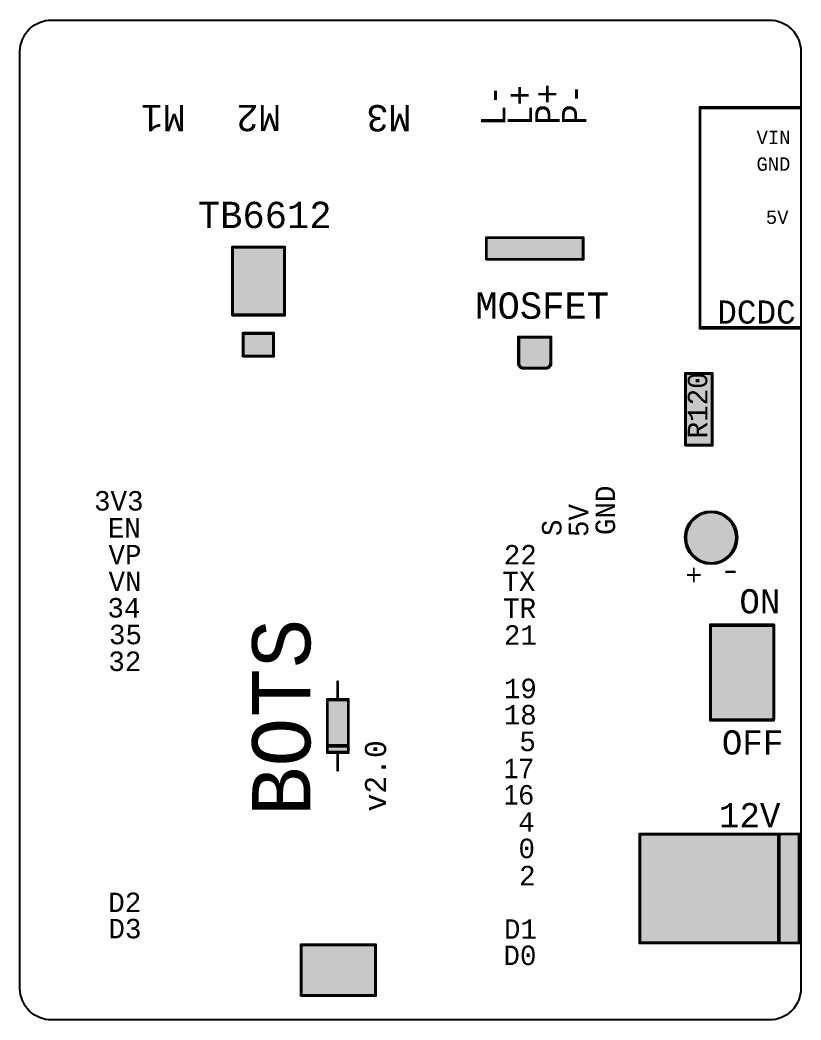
# Model space of a CAD drawing. Extents: x -322 to -166, y -2 to 94.
# Drawn here: x -239.8 to -165.6, y -1.5 to 93.5 of the extents above; entities that cross this region are included whole.
import ezdxf

# ---------------------------------------------------------------- set-up
doc = ezdxf.new("R2010")
doc.units = 0
doc.header["$MEASUREMENT"] = 0
for name, color, linetype in [('LAYER_1', 7, 'CONTINUOUS'), ('MARKSHAIRLINE', 7, 'CONTINUOUS'), ('MASK', 7, 'CONTINUOUS')]:
    doc.layers.add(name, color=color, linetype=linetype)
doc.styles.add('0', font='consola.ttf', dxfattribs={"height": 1})
doc.styles.add('1', font='arial.ttf', dxfattribs={"height": 1})
doc.styles.add('3', font='Consolas', dxfattribs={"height": 1})

msp = doc.modelspace()

# ---------------------------------------------------------------- hatches: boundary and pattern name
at = {"layer": 'MARKSHAIRLINE'}
h = msp.add_hatch(color=2, dxfattribs=at)
edge = h.paths.add_edge_path()
edge.add_spline(control_points=[(-165.5672, 64.2758), (-165.5672, 64.2758), (-165.5672, 64.1741), (-165.5672, 64.1741), (-165.5672, 64.1741), (-175.2078, 64.1741), (-175.2078, 64.1741), (-175.2078, 64.1741), (-175.2078, 85.202), (-175.2078, 85.202), (-175.2078, 85.202), (-165.5672, 85.202), (-165.5672, 85.202), (-165.5672, 85.202), (-165.5672, 85.1059), (-165.5672, 85.1059), (-165.5672, 85.1059), (-175.1071, 85.1059), (-175.1071, 85.1059), (-175.1071, 85.1059), (-175.1071, 64.2758), (-175.1071, 64.2758), (-175.1071, 64.2758), (-165.5672, 64.2758), (-165.5672, 64.2758)], knot_values=[0, 0, 0, 0, 0.125, 0.125, 0.125, 0.25, 0.25, 0.25, 0.375, 0.375, 0.375, 0.5, 0.5, 0.5, 0.625, 0.625, 0.625, 0.75, 0.75, 0.75, 0.875, 0.875, 0.875, 1, 1, 1, 1], degree=3, periodic=1)
h = msp.add_hatch(color=2, dxfattribs=at)
edge = h.paths.add_edge_path()
edge.add_spline(control_points=[(-195.4995, 70.6828), (-195.4995, 70.6828), (-186.2447, 70.6828), (-186.2447, 70.6828), (-186.2447, 70.6828), (-186.2447, 72.8368), (-186.2447, 72.8368), (-186.2447, 72.8368), (-195.4995, 72.8368), (-195.4995, 72.8368), (-195.4995, 72.8368), (-195.4995, 70.6828), (-195.4995, 70.6828)], knot_values=[0, 0, 0, 0, 0.25, 0.25, 0.25, 0.5, 0.5, 0.5, 0.75, 0.75, 0.75, 1, 1, 1, 1], degree=3, periodic=1)
h = msp.add_hatch(color=2, dxfattribs=at)
edge = h.paths.add_edge_path()
edge.add_spline(control_points=[(-195.4111, 70.7596), (-195.4111, 70.7596), (-186.3331, 70.7596), (-186.3331, 70.7596), (-186.3331, 70.7596), (-186.3331, 72.76), (-186.3331, 72.76), (-186.3331, 72.76), (-195.4111, 72.76), (-195.4111, 72.76), (-195.4111, 72.76), (-195.4111, 70.7596), (-195.4111, 70.7596)], knot_values=[0, 0, 0, 0, 0.25, 0.25, 0.25, 0.5, 0.5, 0.5, 0.75, 0.75, 0.75, 1, 1, 1, 1], degree=3, periodic=1)
h = msp.add_hatch(color=2, dxfattribs=at)
edge = h.paths.add_edge_path()
edge.add_spline(control_points=[(-219.6344, 65.3679), (-219.6344, 65.3679), (-214.6094, 65.3679), (-214.6094, 65.3679), (-214.6094, 65.3679), (-214.6094, 71.9616), (-214.6094, 71.9616), (-214.6094, 71.9616), (-219.6344, 71.9616), (-219.6344, 71.9616), (-219.6344, 71.9616), (-219.6344, 65.3679), (-219.6344, 65.3679)], knot_values=[0, 0, 0, 0, 0.25, 0.25, 0.25, 0.5, 0.5, 0.5, 0.75, 0.75, 0.75, 1, 1, 1, 1], degree=3, periodic=1)
h = msp.add_hatch(color=2, dxfattribs=at)
edge = h.paths.add_edge_path()
edge.add_spline(control_points=[(-219.5224, 65.4858), (-219.5224, 65.4858), (-214.7214, 65.4858), (-214.7214, 65.4858), (-214.7214, 65.4858), (-214.7214, 71.8514), (-214.7214, 71.8514), (-214.7214, 71.8514), (-219.5224, 71.8514), (-219.5224, 71.8514), (-219.5224, 71.8514), (-219.5224, 65.4858), (-219.5224, 65.4858)], knot_values=[0, 0, 0, 0, 0.25, 0.25, 0.25, 0.5, 0.5, 0.5, 0.75, 0.75, 0.75, 1, 1, 1, 1], degree=3, periodic=1)
h = msp.add_hatch(color=2, dxfattribs=at)
edge = h.paths.add_edge_path()
edge.add_spline(control_points=[(-218.5959, 61.4768), (-218.5959, 61.4768), (-215.6479, 61.4768), (-215.6479, 61.4768), (-215.6479, 61.4768), (-215.6479, 63.7696), (-215.6479, 63.7696), (-215.6479, 63.7696), (-218.5959, 63.7696), (-218.5959, 63.7696), (-218.5959, 63.7696), (-218.5959, 61.4768), (-218.5959, 61.4768)], knot_values=[0, 0, 0, 0, 0.25, 0.25, 0.25, 0.5, 0.5, 0.5, 0.75, 0.75, 0.75, 1, 1, 1, 1], degree=3, periodic=1)
h = msp.add_hatch(color=2, dxfattribs=at)
edge = h.paths.add_edge_path()
edge.add_spline(control_points=[(-218.4979, 61.5705), (-218.4979, 61.5705), (-215.7459, 61.5705), (-215.7459, 61.5705), (-215.7459, 61.5705), (-215.7459, 63.6673), (-215.7459, 63.6673), (-215.7459, 63.6673), (-218.4979, 63.6673), (-218.4979, 63.6673), (-218.4979, 63.6673), (-218.4979, 61.5705), (-218.4979, 61.5705)], knot_values=[0, 0, 0, 0, 0.25, 0.25, 0.25, 0.5, 0.5, 0.5, 0.75, 0.75, 0.75, 1, 1, 1, 1], degree=3, periodic=1)
h = msp.add_hatch(color=2, dxfattribs=at)
edge = h.paths.add_edge_path()
edge.add_spline(control_points=[(-191.9358, 60.3149), (-191.9358, 60.3149), (-189.8084, 60.3149), (-189.8084, 60.3149), (-189.6757, 60.315), (-189.5485, 60.3678), (-189.4547, 60.4617), (-189.361, 60.5556), (-189.3083, 60.6822), (-189.3084, 60.8149), (-189.3084, 60.8149), (-189.3084, 63.3987), (-189.3084, 63.3987), (-189.3084, 63.3987), (-192.4358, 63.3987), (-192.4358, 63.3987), (-192.4358, 63.3987), (-192.4358, 60.8149), (-192.4358, 60.8149), (-192.4357, 60.6822), (-192.3829, 60.555), (-192.289, 60.4612), (-192.1951, 60.3675), (-192.0684, 60.3148), (-191.9358, 60.3149)], knot_values=[0, 0, 0, 0, 0.125, 0.125, 0.125, 0.25, 0.25, 0.25, 0.375, 0.375, 0.375, 0.5, 0.5, 0.5, 0.625, 0.625, 0.625, 0.75, 0.75, 0.75, 0.875, 0.875, 0.875, 1, 1, 1, 1], degree=3, periodic=1)
h = msp.add_hatch(color=2, dxfattribs=at)
edge = h.paths.add_edge_path()
edge.add_spline(control_points=[(-191.8634, 60.4198), (-191.8634, 60.4198), (-189.8808, 60.4198), (-189.8808, 60.4198), (-189.7571, 60.4199), (-189.6385, 60.4691), (-189.5511, 60.5566), (-189.4638, 60.6441), (-189.4147, 60.7621), (-189.4148, 60.8858), (-189.4148, 60.8858), (-189.4148, 63.2938), (-189.4148, 63.2938), (-189.4148, 63.2938), (-192.3294, 63.2938), (-192.3294, 63.2938), (-192.3294, 63.2938), (-192.3294, 60.8858), (-192.3294, 60.8858), (-192.3293, 60.7621), (-192.2801, 60.6436), (-192.1926, 60.5561), (-192.1051, 60.4688), (-191.987, 60.4197), (-191.8634, 60.4198)], knot_values=[0, 0, 0, 0, 0.125, 0.125, 0.125, 0.25, 0.25, 0.25, 0.375, 0.375, 0.375, 0.5, 0.5, 0.5, 0.625, 0.625, 0.625, 0.75, 0.75, 0.75, 0.875, 0.875, 0.875, 1, 1, 1, 1], degree=3, periodic=1)
h = msp.add_hatch(color=2, dxfattribs=at)
edge = h.paths.add_edge_path()
edge.add_spline(control_points=[(-176.5892, 53.0175), (-176.5892, 53.0175), (-173.9796, 53.0175), (-173.9796, 53.0175), (-173.9796, 53.0175), (-173.9796, 59.951), (-173.9796, 59.951), (-173.9796, 59.951), (-176.5892, 59.951), (-176.5892, 59.951), (-176.5892, 59.951), (-176.5892, 53.0175), (-176.5892, 53.0175)], knot_values=[0, 0, 0, 0, 0.25, 0.25, 0.25, 0.5, 0.5, 0.5, 0.75, 0.75, 0.75, 1, 1, 1, 1], degree=3, periodic=1)
h = msp.add_hatch(color=2, dxfattribs=at)
edge = h.paths.add_edge_path()
edge.add_spline(control_points=[(-176.4926, 53.1198), (-176.4926, 53.1198), (-174.0762, 53.1198), (-174.0762, 53.1198), (-174.0762, 53.1198), (-174.0762, 59.8487), (-174.0762, 59.8487), (-174.0762, 59.8487), (-176.4926, 59.8487), (-176.4926, 59.8487), (-176.4926, 59.8487), (-176.4926, 53.1198), (-176.4926, 53.1198)], knot_values=[0, 0, 0, 0, 0.25, 0.25, 0.25, 0.5, 0.5, 0.5, 0.75, 0.75, 0.75, 1, 1, 1, 1], degree=3, periodic=1)
h = msp.add_hatch(color=2, dxfattribs=at)
edge = h.paths.add_edge_path()
edge.add_spline(control_points=[(-208.5357, 28.8995), (-208.5357, 28.8995), (-208.5357, 28.8495), (-208.5357, 28.8495), (-208.5357, 28.8495), (-208.5357, 24.563), (-208.5357, 24.563), (-208.5357, 24.563), (-208.5357, 24.463), (-208.5357, 24.463), (-208.5357, 24.463), (-208.5357, 23.9495), (-208.5357, 23.9495), (-208.5357, 23.9495), (-208.5357, 23.8995), (-208.5357, 23.8995), (-208.5357, 23.8995), (-208.5357, 23.8495), (-208.5357, 23.8495), (-208.5357, 23.8495), (-209.5357, 23.8495), (-209.5357, 23.8495), (-209.5357, 23.8495), (-209.5357, 22.1733), (-209.5357, 22.1733), (-209.5357, 22.1733), (-209.6357, 22.1733), (-209.6357, 22.1733), (-209.6357, 22.1733), (-209.6357, 23.8495), (-209.6357, 23.8495), (-209.6357, 23.8495), (-210.6357, 23.8495), (-210.6357, 23.8495), (-210.6357, 23.8495), (-210.6357, 23.8995), (-210.6357, 23.8995), (-210.6357, 23.8995), (-210.6357, 23.9495), (-210.6357, 23.9495), (-210.6357, 23.9495), (-210.6357, 24.463), (-210.6357, 24.463), (-210.6357, 24.463), (-210.6357, 24.563), (-210.6357, 24.563), (-210.6357, 24.563), (-210.6357, 28.8495), (-210.6357, 28.8495), (-210.6357, 28.8495), (-210.6357, 28.8995), (-210.6357, 28.8995), (-210.6357, 28.8995), (-210.6357, 28.9495), (-210.6357, 28.9495), (-210.6357, 28.9495), (-209.6357, 28.9495), (-209.6357, 28.9495), (-209.6357, 28.9495), (-209.6357, 30.6257), (-209.6357, 30.6257), (-209.6357, 30.6257), (-209.5357, 30.6257), (-209.5357, 30.6257), (-209.5357, 30.6257), (-209.5357, 28.9495), (-209.5357, 28.9495), (-209.5357, 28.9495), (-208.5357, 28.9495), (-208.5357, 28.9495), (-208.5357, 28.9495), (-208.5357, 28.8995), (-208.5357, 28.8995)], knot_values=[0, 0, 0, 0, 0.0416667, 0.0416667, 0.0416667, 0.0833333, 0.0833333, 0.0833333, 0.125, 0.125, 0.125, 0.1666667, 0.1666667, 0.1666667, 0.2083333, 0.2083333, 0.2083333, 0.25, 0.25, 0.25, 0.2916667, 0.2916667, 0.2916667, 0.3333333, 0.3333333, 0.3333333, 0.375, 0.375, 0.375, 0.4166667, 0.4166667, 0.4166667, 0.4583333, 0.4583333, 0.4583333, 0.5, 0.5, 0.5, 0.5416667, 0.5416667, 0.5416667, 0.5833333, 0.5833333, 0.5833333, 0.625, 0.625, 0.625, 0.6666667, 0.6666667, 0.6666667, 0.7083333, 0.7083333, 0.7083333, 0.75, 0.75, 0.75, 0.7916667, 0.7916667, 0.7916667, 0.8333333, 0.8333333, 0.8333333, 0.875, 0.875, 0.875, 0.9166667, 0.9166667, 0.9166667, 0.9583333, 0.9583333, 0.9583333, 1, 1, 1, 1], degree=3, periodic=1)
h = msp.add_hatch(color=2, dxfattribs=at)
edge = h.paths.add_edge_path()
edge.add_spline(control_points=[(-208.6357, 24.563), (-208.6357, 24.563), (-208.6357, 28.8495), (-208.6357, 28.8495), (-208.6357, 28.8495), (-210.5357, 28.8495), (-210.5357, 28.8495), (-210.5357, 28.8495), (-210.5357, 24.563), (-210.5357, 24.563), (-210.5357, 24.563), (-208.6357, 24.563), (-208.6357, 24.563)], knot_values=[0, 0, 0, 0, 0.25, 0.25, 0.25, 0.5, 0.5, 0.5, 0.75, 0.75, 0.75, 1, 1, 1, 1], degree=3, periodic=1)
h = msp.add_hatch(color=2, dxfattribs=at)
edge = h.paths.add_edge_path()
edge.add_spline(control_points=[(-208.6357, 23.9495), (-208.6357, 23.9495), (-208.6357, 24.463), (-208.6357, 24.463), (-208.6357, 24.463), (-210.5357, 24.463), (-210.5357, 24.463), (-210.5357, 24.463), (-210.5357, 23.9495), (-210.5357, 23.9495), (-210.5357, 23.9495), (-208.6357, 23.9495), (-208.6357, 23.9495)], knot_values=[0, 0, 0, 0, 0.25, 0.25, 0.25, 0.5, 0.5, 0.5, 0.75, 0.75, 0.75, 1, 1, 1, 1], degree=3, periodic=1)
h = msp.add_hatch(color=2, dxfattribs=at)
edge = h.paths.add_edge_path()
edge.add_spline(control_points=[(-165.6831, 5.7315), (-165.6831, 5.7315), (-165.6831, 16.1968), (-165.6831, 16.1968), (-165.6831, 16.1968), (-180.9175, 16.1968), (-180.9175, 16.1968), (-180.9175, 16.1968), (-180.9175, 5.7315), (-180.9175, 5.7315), (-180.9175, 5.7315), (-165.6831, 5.7315), (-165.6831, 5.7315)], knot_values=[0, 0, 0, 0, 0.25, 0.25, 0.25, 0.5, 0.5, 0.5, 0.75, 0.75, 0.75, 1, 1, 1, 1], degree=3, periodic=1)
h = msp.add_hatch(color=2, dxfattribs=at)
edge = h.paths.add_edge_path()
edge.add_spline(control_points=[(-167.7543, 5.8426), (-167.7543, 5.8426), (-167.7543, 16.0857), (-167.7543, 16.0857), (-167.7543, 16.0857), (-180.8176, 16.0857), (-180.8176, 16.0857), (-180.8176, 16.0857), (-180.8176, 5.8426), (-180.8176, 5.8426), (-180.8176, 5.8426), (-167.7543, 5.8426), (-167.7543, 5.8426)], knot_values=[0, 0, 0, 0, 0.25, 0.25, 0.25, 0.5, 0.5, 0.5, 0.75, 0.75, 0.75, 1, 1, 1, 1], degree=3, periodic=1)
h = msp.add_hatch(color=2, dxfattribs=at)
edge = h.paths.add_edge_path()
edge.add_spline(control_points=[(-167.662, 5.8442), (-167.662, 5.8442), (-167.662, 16.0873), (-167.662, 16.0873), (-167.662, 16.0873), (-165.7843, 16.0873), (-165.7843, 16.0873), (-165.7843, 16.0873), (-165.7843, 5.8442), (-165.7843, 5.8442), (-165.7843, 5.8442), (-167.662, 5.8442), (-167.662, 5.8442)], knot_values=[0, 0, 0, 0, 0.25, 0.25, 0.25, 0.5, 0.5, 0.5, 0.75, 0.75, 0.75, 1, 1, 1, 1], degree=3, periodic=1)
h = msp.add_hatch(color=2, dxfattribs=at)
edge = h.paths.add_edge_path()
edge.add_spline(control_points=[(-213.1086, 0.721), (-213.1086, 0.721), (-205.973, 0.721), (-205.973, 0.721), (-205.973, 0.721), (-205.973, 5.674), (-205.973, 5.674), (-205.973, 5.674), (-213.1086, 5.674), (-213.1086, 5.674), (-213.1086, 5.674), (-213.1086, 0.721), (-213.1086, 0.721)], knot_values=[0, 0, 0, 0, 0.25, 0.25, 0.25, 0.5, 0.5, 0.5, 0.75, 0.75, 0.75, 1, 1, 1, 1], degree=3, periodic=1)
h = msp.add_hatch(color=2, dxfattribs=at)
edge = h.paths.add_edge_path()
edge.add_spline(control_points=[(-213.0154, 0.8133), (-213.0154, 0.8133), (-206.0662, 0.8133), (-206.0662, 0.8133), (-206.0662, 0.8133), (-206.0662, 5.5817), (-206.0662, 5.5817), (-206.0662, 5.5817), (-213.0154, 5.5817), (-213.0154, 5.5817), (-213.0154, 5.5817), (-213.0154, 0.8133), (-213.0154, 0.8133)], knot_values=[0, 0, 0, 0, 0.25, 0.25, 0.25, 0.5, 0.5, 0.5, 0.75, 0.75, 0.75, 1, 1, 1, 1], degree=3, periodic=1)
at = {"layer": 'MASK'}
h = msp.add_hatch(color=2, dxfattribs=at)
edge = h.paths.add_edge_path()
edge.add_spline(control_points=[(-174.1086, 46.7899), (-172.7285, 46.7899), (-171.6098, 45.6712), (-171.6098, 44.2911), (-171.6098, 42.911), (-172.7285, 41.7923), (-174.1086, 41.7923), (-175.4887, 41.7923), (-176.6074, 42.911), (-176.6074, 44.2911), (-176.6074, 45.6712), (-175.4887, 46.7899), (-174.1086, 46.7899)], knot_values=[0, 0, 0, 0, 0.25, 0.25, 0.25, 0.5, 0.5, 0.5, 0.75, 0.75, 0.75, 1, 1, 1, 1], degree=3, periodic=1)
h = msp.add_hatch(color=2, dxfattribs=at)
edge = h.paths.add_edge_path()
edge.add_spline(control_points=[(-174.1086, 46.6709), (-172.7942, 46.6709), (-171.7288, 45.6055), (-171.7288, 44.2911), (-171.7288, 42.9767), (-172.7942, 41.9113), (-174.1086, 41.9113), (-175.423, 41.9113), (-176.4884, 42.9767), (-176.4884, 44.2911), (-176.4884, 45.6055), (-175.423, 46.6709), (-174.1086, 46.6709)], knot_values=[0, 0, 0, 0, 0.25, 0.25, 0.25, 0.5, 0.5, 0.5, 0.75, 0.75, 0.75, 1, 1, 1, 1], degree=3, periodic=1)
h = msp.add_hatch(color=2, dxfattribs=at)
edge = h.paths.add_edge_path()
edge.add_spline(control_points=[(-168.1138, 35.9794), (-168.1138, 35.9794), (-168.1138, 35.9287), (-168.1138, 35.9287), (-168.1138, 35.9287), (-168.1138, 27.0301), (-168.1138, 27.0301), (-168.1138, 27.0301), (-168.1138, 27.0197), (-168.1138, 27.0197), (-168.1138, 27.0197), (-168.1138, 26.9287), (-168.1138, 26.9287), (-168.1138, 26.9287), (-174.2329, 26.9287), (-174.2329, 26.9287), (-174.2329, 26.9287), (-174.2329, 27.0197), (-174.2329, 27.0197), (-174.2329, 27.0197), (-174.2329, 27.0301), (-174.2329, 27.0301), (-174.2329, 27.0301), (-174.2329, 35.9287), (-174.2329, 35.9287), (-174.2329, 35.9287), (-174.2329, 35.9794), (-174.2329, 35.9794), (-174.2329, 35.9794), (-174.2329, 36.0301), (-174.2329, 36.0301), (-174.2329, 36.0301), (-168.1138, 36.0301), (-168.1138, 36.0301), (-168.1138, 36.0301), (-168.1138, 35.9794), (-168.1138, 35.9794)], knot_values=[0, 0, 0, 0, 0.0833333, 0.0833333, 0.0833333, 0.1666667, 0.1666667, 0.1666667, 0.25, 0.25, 0.25, 0.3333333, 0.3333333, 0.3333333, 0.4166667, 0.4166667, 0.4166667, 0.5, 0.5, 0.5, 0.5833333, 0.5833333, 0.5833333, 0.6666667, 0.6666667, 0.6666667, 0.75, 0.75, 0.75, 0.8333333, 0.8333333, 0.8333333, 0.9166667, 0.9166667, 0.9166667, 1, 1, 1, 1], degree=3, periodic=1)
h = msp.add_hatch(color=2, dxfattribs=at)
edge = h.paths.add_edge_path()
edge.add_spline(control_points=[(-174.1315, 35.9287), (-174.1315, 35.9287), (-174.1315, 27.0301), (-174.1315, 27.0301), (-174.1315, 27.0301), (-168.2152, 27.0301), (-168.2152, 27.0301), (-168.2152, 27.0301), (-168.2152, 35.9287), (-168.2152, 35.9287), (-168.2152, 35.9287), (-174.1315, 35.9287), (-174.1315, 35.9287)], knot_values=[0, 0, 0, 0, 0.25, 0.25, 0.25, 0.5, 0.5, 0.5, 0.75, 0.75, 0.75, 1, 1, 1, 1], degree=3, periodic=1)

# ---------------------------------------------------------------- linework, layer by layer
at = {"layer": 'LAYER_1', "color": 5}
msp.add_open_spline([(-197.9852, -1.5325), (-197.9852, -1.5325), (-168.5831, -1.5325), (-168.5831, -1.5325), (-167.7869, -1.532), (-167.0236, -1.2152), (-166.461, -0.6519), (-165.8984, -0.0886), (-165.5826, 0.6713), (-165.5831, 1.4675), (-165.5831, 1.4675), (-165.5831, 90.4675), (-165.5831, 90.4675), (-165.5836, 91.2637), (-165.9004, 92.027), (-166.4637, 92.5896), (-167.027, 93.1522), (-167.7869, 93.468), (-168.5831, 93.4675), (-168.5831, 93.4675), (-236.7831, 93.4675), (-236.7831, 93.4675), (-237.5793, 93.467), (-238.3426, 93.1502), (-238.9052, 92.5869), (-239.4678, 92.0236), (-239.7836, 91.2637), (-239.7831, 90.4675), (-239.7831, 90.4675), (-239.7831, 1.4675), (-239.7831, 1.4675), (-239.7826, 0.6713), (-239.4658, -0.092), (-238.9025, -0.6546), (-238.3392, -1.2172), (-237.5793, -1.533), (-236.7831, -1.5325), (-236.7831, -1.5325), (-197.9852, -1.5325), (-197.9852, -1.5325)], degree=3, knots=[0, 0, 0, 0, 0.0769231, 0.0769231, 0.0769231, 0.1538462, 0.1538462, 0.1538462, 0.2307692, 0.2307692, 0.2307692, 0.3076923, 0.3076923, 0.3076923, 0.3846154, 0.3846154, 0.3846154, 0.4615385, 0.4615385, 0.4615385, 0.5384615, 0.5384615, 0.5384615, 0.6153846, 0.6153846, 0.6153846, 0.6923077, 0.6923077, 0.6923077, 0.7692308, 0.7692308, 0.7692308, 0.8461538, 0.8461538, 0.8461538, 0.9230769, 0.9230769, 0.9230769, 1, 1, 1, 1], dxfattribs=at)
at = {"layer": 'MARKSHAIRLINE', "color": 2}
for points, knots in [([(-165.5831, 85.1806), (-165.5831, 85.1806), (-175.2109, 85.1806), (-175.2109, 85.1806), (-175.2109, 85.1806), (-175.2109, 64.1806), (-175.2109, 64.1806), (-175.2109, 64.1806), (-165.5831, 64.1806), (-165.5831, 64.1806)], [0, 0, 0, 0, 0.3333333, 0.3333333, 0.3333333, 0.6666667, 0.6666667, 0.6666667, 1, 1, 1, 1]), ([(-165.5672, 64.2758), (-165.5672, 64.2758), (-165.5672, 64.1741), (-165.5672, 64.1741), (-165.5672, 64.1741), (-175.2078, 64.1741), (-175.2078, 64.1741), (-175.2078, 64.1741), (-175.2078, 85.202), (-175.2078, 85.202), (-175.2078, 85.202), (-165.5672, 85.202), (-165.5672, 85.202), (-165.5672, 85.202), (-165.5672, 85.1059), (-165.5672, 85.1059), (-165.5672, 85.1059), (-175.1071, 85.1059), (-175.1071, 85.1059), (-175.1071, 85.1059), (-175.1071, 64.2758), (-175.1071, 64.2758), (-175.1071, 64.2758), (-165.5672, 64.2758), (-165.5672, 64.2758)], [0, 0, 0, 0, 0.125, 0.125, 0.125, 0.25, 0.25, 0.25, 0.375, 0.375, 0.375, 0.5, 0.5, 0.5, 0.625, 0.625, 0.625, 0.75, 0.75, 0.75, 0.875, 0.875, 0.875, 1, 1, 1, 1]), ([(-195.4995, 70.6828), (-195.4995, 70.6828), (-186.2447, 70.6828), (-186.2447, 70.6828), (-186.2447, 70.6828), (-186.2447, 72.8368), (-186.2447, 72.8368), (-186.2447, 72.8368), (-195.4995, 72.8368), (-195.4995, 72.8368), (-195.4995, 72.8368), (-195.4995, 70.6828), (-195.4995, 70.6828)], [0, 0, 0, 0, 0.25, 0.25, 0.25, 0.5, 0.5, 0.5, 0.75, 0.75, 0.75, 1, 1, 1, 1]), ([(-195.4992, 70.6819), (-195.4992, 70.6819), (-186.2444, 70.6819), (-186.2444, 70.6819), (-186.2444, 70.6819), (-186.2444, 72.8359), (-186.2444, 72.8359), (-186.2444, 72.8359), (-195.4992, 72.8359), (-195.4992, 72.8359), (-195.4992, 72.8359), (-195.4992, 70.6819), (-195.4992, 70.6819)], [0, 0, 0, 0, 0.25, 0.25, 0.25, 0.5, 0.5, 0.5, 0.75, 0.75, 0.75, 1, 1, 1, 1]), ([(-195.4111, 70.7596), (-195.4111, 70.7596), (-186.3331, 70.7596), (-186.3331, 70.7596), (-186.3331, 70.7596), (-186.3331, 72.76), (-186.3331, 72.76), (-186.3331, 72.76), (-195.4111, 72.76), (-195.4111, 72.76), (-195.4111, 72.76), (-195.4111, 70.7596), (-195.4111, 70.7596)], [0, 0, 0, 0, 0.25, 0.25, 0.25, 0.5, 0.5, 0.5, 0.75, 0.75, 0.75, 1, 1, 1, 1]), ([(-219.6344, 65.3679), (-219.6344, 65.3679), (-214.6094, 65.3679), (-214.6094, 65.3679), (-214.6094, 65.3679), (-214.6094, 71.9616), (-214.6094, 71.9616), (-214.6094, 71.9616), (-219.6344, 71.9616), (-219.6344, 71.9616), (-219.6344, 71.9616), (-219.6344, 65.3679), (-219.6344, 65.3679)], [0, 0, 0, 0, 0.25, 0.25, 0.25, 0.5, 0.5, 0.5, 0.75, 0.75, 0.75, 1, 1, 1, 1]), ([(-219.6344, 65.3631), (-219.6344, 65.3631), (-214.6094, 65.3631), (-214.6094, 65.3631), (-214.6094, 65.3631), (-214.6094, 71.9568), (-214.6094, 71.9568), (-214.6094, 71.9568), (-219.6344, 71.9568), (-219.6344, 71.9568), (-219.6344, 71.9568), (-219.6344, 65.3631), (-219.6344, 65.3631)], [0, 0, 0, 0, 0.25, 0.25, 0.25, 0.5, 0.5, 0.5, 0.75, 0.75, 0.75, 1, 1, 1, 1]), ([(-219.5224, 65.4858), (-219.5224, 65.4858), (-214.7214, 65.4858), (-214.7214, 65.4858), (-214.7214, 65.4858), (-214.7214, 71.8514), (-214.7214, 71.8514), (-214.7214, 71.8514), (-219.5224, 71.8514), (-219.5224, 71.8514), (-219.5224, 71.8514), (-219.5224, 65.4858), (-219.5224, 65.4858)], [0, 0, 0, 0, 0.25, 0.25, 0.25, 0.5, 0.5, 0.5, 0.75, 0.75, 0.75, 1, 1, 1, 1]), ([(-218.5959, 61.4768), (-218.5959, 61.4768), (-215.6479, 61.4768), (-215.6479, 61.4768), (-215.6479, 61.4768), (-215.6479, 63.7696), (-215.6479, 63.7696), (-215.6479, 63.7696), (-218.5959, 63.7696), (-218.5959, 63.7696), (-218.5959, 63.7696), (-218.5959, 61.4768), (-218.5959, 61.4768)], [0, 0, 0, 0, 0.25, 0.25, 0.25, 0.5, 0.5, 0.5, 0.75, 0.75, 0.75, 1, 1, 1, 1]), ([(-218.5959, 61.472), (-218.5959, 61.472), (-215.6479, 61.472), (-215.6479, 61.472), (-215.6479, 61.472), (-215.6479, 63.7648), (-215.6479, 63.7648), (-215.6479, 63.7648), (-218.5959, 63.7648), (-218.5959, 63.7648), (-218.5959, 63.7648), (-218.5959, 61.472), (-218.5959, 61.472)], [0, 0, 0, 0, 0.25, 0.25, 0.25, 0.5, 0.5, 0.5, 0.75, 0.75, 0.75, 1, 1, 1, 1]), ([(-218.4979, 61.5705), (-218.4979, 61.5705), (-215.7459, 61.5705), (-215.7459, 61.5705), (-215.7459, 61.5705), (-215.7459, 63.6673), (-215.7459, 63.6673), (-215.7459, 63.6673), (-218.4979, 63.6673), (-218.4979, 63.6673), (-218.4979, 63.6673), (-218.4979, 61.5705), (-218.4979, 61.5705)], [0, 0, 0, 0, 0.25, 0.25, 0.25, 0.5, 0.5, 0.5, 0.75, 0.75, 0.75, 1, 1, 1, 1]), ([(-191.9358, 60.3149), (-191.9358, 60.3149), (-189.8084, 60.3149), (-189.8084, 60.3149), (-189.6757, 60.315), (-189.5485, 60.3678), (-189.4547, 60.4617), (-189.361, 60.5556), (-189.3083, 60.6822), (-189.3084, 60.8149), (-189.3084, 60.8149), (-189.3084, 63.3987), (-189.3084, 63.3987), (-189.3084, 63.3987), (-192.4358, 63.3987), (-192.4358, 63.3987), (-192.4358, 63.3987), (-192.4358, 60.8149), (-192.4358, 60.8149), (-192.4357, 60.6822), (-192.3829, 60.555), (-192.289, 60.4612), (-192.1951, 60.3675), (-192.0684, 60.3148), (-191.9358, 60.3149)], [0, 0, 0, 0, 0.125, 0.125, 0.125, 0.25, 0.25, 0.25, 0.375, 0.375, 0.375, 0.5, 0.5, 0.5, 0.625, 0.625, 0.625, 0.75, 0.75, 0.75, 0.875, 0.875, 0.875, 1, 1, 1, 1]), ([(-191.9355, 60.314), (-191.9355, 60.314), (-189.8081, 60.314), (-189.8081, 60.314), (-189.6754, 60.3141), (-189.5482, 60.3669), (-189.4544, 60.4608), (-189.3607, 60.5547), (-189.308, 60.6813), (-189.3081, 60.814), (-189.3081, 60.814), (-189.3081, 63.3978), (-189.3081, 63.3978), (-189.3081, 63.3978), (-192.4355, 63.3978), (-192.4355, 63.3978), (-192.4355, 63.3978), (-192.4355, 60.814), (-192.4355, 60.814), (-192.4354, 60.6813), (-192.3826, 60.5541), (-192.2887, 60.4603), (-192.1948, 60.3666), (-192.0681, 60.3139), (-191.9355, 60.314)], [0, 0, 0, 0, 0.125, 0.125, 0.125, 0.25, 0.25, 0.25, 0.375, 0.375, 0.375, 0.5, 0.5, 0.5, 0.625, 0.625, 0.625, 0.75, 0.75, 0.75, 0.875, 0.875, 0.875, 1, 1, 1, 1]), ([(-191.8634, 60.4198), (-191.8634, 60.4198), (-189.8808, 60.4198), (-189.8808, 60.4198), (-189.7571, 60.4199), (-189.6385, 60.4691), (-189.5511, 60.5566), (-189.4638, 60.6441), (-189.4147, 60.7621), (-189.4148, 60.8858), (-189.4148, 60.8858), (-189.4148, 63.2938), (-189.4148, 63.2938), (-189.4148, 63.2938), (-192.3294, 63.2938), (-192.3294, 63.2938), (-192.3294, 63.2938), (-192.3294, 60.8858), (-192.3294, 60.8858), (-192.3293, 60.7621), (-192.2801, 60.6436), (-192.1926, 60.5561), (-192.1051, 60.4688), (-191.987, 60.4197), (-191.8634, 60.4198)], [0, 0, 0, 0, 0.125, 0.125, 0.125, 0.25, 0.25, 0.25, 0.375, 0.375, 0.375, 0.5, 0.5, 0.5, 0.625, 0.625, 0.625, 0.75, 0.75, 0.75, 0.875, 0.875, 0.875, 1, 1, 1, 1]), ([(-176.5892, 53.0175), (-176.5892, 53.0175), (-173.9796, 53.0175), (-173.9796, 53.0175), (-173.9796, 53.0175), (-173.9796, 59.951), (-173.9796, 59.951), (-173.9796, 59.951), (-176.5892, 59.951), (-176.5892, 59.951), (-176.5892, 59.951), (-176.5892, 53.0175), (-176.5892, 53.0175)], [0, 0, 0, 0, 0.25, 0.25, 0.25, 0.5, 0.5, 0.5, 0.75, 0.75, 0.75, 1, 1, 1, 1]), ([(-176.4926, 53.1198), (-176.4926, 53.1198), (-174.0762, 53.1198), (-174.0762, 53.1198), (-174.0762, 53.1198), (-174.0762, 59.8487), (-174.0762, 59.8487), (-174.0762, 59.8487), (-176.4926, 59.8487), (-176.4926, 59.8487), (-176.4926, 59.8487), (-176.4926, 53.1198), (-176.4926, 53.1198)], [0, 0, 0, 0, 0.25, 0.25, 0.25, 0.5, 0.5, 0.5, 0.75, 0.75, 0.75, 1, 1, 1, 1]), ([(-176.4926, 53.1198), (-176.4926, 53.1198), (-174.0762, 53.1198), (-174.0762, 53.1198), (-174.0762, 53.1198), (-174.0762, 59.8487), (-174.0762, 59.8487), (-174.0762, 59.8487), (-176.4926, 59.8487), (-176.4926, 59.8487), (-176.4926, 59.8487), (-176.4926, 53.1198), (-176.4926, 53.1198)], [0, 0, 0, 0, 0.25, 0.25, 0.25, 0.5, 0.5, 0.5, 0.75, 0.75, 0.75, 1, 1, 1, 1]), ([(-171.6086, 44.2923), (-171.6086, 45.673), (-172.7279, 46.7923), (-174.1086, 46.7923), (-175.4893, 46.7923), (-176.6086, 45.673), (-176.6086, 44.2923), (-176.6086, 42.9116), (-175.4893, 41.7923), (-174.1086, 41.7923), (-172.7279, 41.7923), (-171.6086, 42.9116), (-171.6086, 44.2923)], [0, 0, 0, 0, 0.25, 0.25, 0.25, 0.5, 0.5, 0.5, 0.75, 0.75, 0.75, 1, 1, 1, 1]), ([(-168.1133, 36.0301), (-168.1133, 36.0301), (-174.1133, 36.0301), (-174.1133, 36.0301), (-174.1133, 36.0301), (-174.1133, 27.0301), (-174.1133, 27.0301), (-174.1133, 27.0301), (-168.1133, 27.0301), (-168.1133, 27.0301), (-168.1133, 27.0301), (-168.1133, 36.0301), (-168.1133, 36.0301)], [0, 0, 0, 0, 0.25, 0.25, 0.25, 0.5, 0.5, 0.5, 0.75, 0.75, 0.75, 1, 1, 1, 1]), ([(-208.5357, 28.8995), (-208.5357, 28.8995), (-208.5357, 28.8495), (-208.5357, 28.8495), (-208.5357, 28.8495), (-208.5357, 24.563), (-208.5357, 24.563), (-208.5357, 24.563), (-208.5357, 24.463), (-208.5357, 24.463), (-208.5357, 24.463), (-208.5357, 23.9495), (-208.5357, 23.9495), (-208.5357, 23.9495), (-208.5357, 23.8995), (-208.5357, 23.8995), (-208.5357, 23.8995), (-208.5357, 23.8495), (-208.5357, 23.8495), (-208.5357, 23.8495), (-209.5357, 23.8495), (-209.5357, 23.8495), (-209.5357, 23.8495), (-209.5357, 22.1733), (-209.5357, 22.1733), (-209.5357, 22.1733), (-209.6357, 22.1733), (-209.6357, 22.1733), (-209.6357, 22.1733), (-209.6357, 23.8495), (-209.6357, 23.8495), (-209.6357, 23.8495), (-210.6357, 23.8495), (-210.6357, 23.8495), (-210.6357, 23.8495), (-210.6357, 23.8995), (-210.6357, 23.8995), (-210.6357, 23.8995), (-210.6357, 23.9495), (-210.6357, 23.9495), (-210.6357, 23.9495), (-210.6357, 24.463), (-210.6357, 24.463), (-210.6357, 24.463), (-210.6357, 24.563), (-210.6357, 24.563), (-210.6357, 24.563), (-210.6357, 28.8495), (-210.6357, 28.8495), (-210.6357, 28.8495), (-210.6357, 28.8995), (-210.6357, 28.8995), (-210.6357, 28.8995), (-210.6357, 28.9495), (-210.6357, 28.9495), (-210.6357, 28.9495), (-209.6357, 28.9495), (-209.6357, 28.9495), (-209.6357, 28.9495), (-209.6357, 30.6257), (-209.6357, 30.6257), (-209.6357, 30.6257), (-209.5357, 30.6257), (-209.5357, 30.6257), (-209.5357, 30.6257), (-209.5357, 28.9495), (-209.5357, 28.9495), (-209.5357, 28.9495), (-208.5357, 28.9495), (-208.5357, 28.9495), (-208.5357, 28.9495), (-208.5357, 28.8995), (-208.5357, 28.8995)], [0, 0, 0, 0, 0.0416667, 0.0416667, 0.0416667, 0.0833333, 0.0833333, 0.0833333, 0.125, 0.125, 0.125, 0.1666667, 0.1666667, 0.1666667, 0.2083333, 0.2083333, 0.2083333, 0.25, 0.25, 0.25, 0.2916667, 0.2916667, 0.2916667, 0.3333333, 0.3333333, 0.3333333, 0.375, 0.375, 0.375, 0.4166667, 0.4166667, 0.4166667, 0.4583333, 0.4583333, 0.4583333, 0.5, 0.5, 0.5, 0.5416667, 0.5416667, 0.5416667, 0.5833333, 0.5833333, 0.5833333, 0.625, 0.625, 0.625, 0.6666667, 0.6666667, 0.6666667, 0.7083333, 0.7083333, 0.7083333, 0.75, 0.75, 0.75, 0.7916667, 0.7916667, 0.7916667, 0.8333333, 0.8333333, 0.8333333, 0.875, 0.875, 0.875, 0.9166667, 0.9166667, 0.9166667, 0.9583333, 0.9583333, 0.9583333, 1, 1, 1, 1]), ([(-210.5857, 23.9085), (-210.5857, 23.9085), (-208.5857, 23.9085), (-208.5857, 23.9085), (-208.5857, 23.9085), (-208.5857, 28.9085), (-208.5857, 28.9085), (-208.5857, 28.9085), (-210.5857, 28.9085), (-210.5857, 28.9085), (-210.5857, 28.9085), (-210.5857, 23.9085), (-210.5857, 23.9085)], [0, 0, 0, 0, 0.25, 0.25, 0.25, 0.5, 0.5, 0.5, 0.75, 0.75, 0.75, 1, 1, 1, 1]), ([(-208.6357, 24.563), (-208.6357, 24.563), (-208.6357, 28.8495), (-208.6357, 28.8495), (-208.6357, 28.8495), (-210.5357, 28.8495), (-210.5357, 28.8495), (-210.5357, 28.8495), (-210.5357, 24.563), (-210.5357, 24.563), (-210.5357, 24.563), (-208.6357, 24.563), (-208.6357, 24.563)], [0, 0, 0, 0, 0.25, 0.25, 0.25, 0.5, 0.5, 0.5, 0.75, 0.75, 0.75, 1, 1, 1, 1]), ([(-208.6357, 23.9495), (-208.6357, 23.9495), (-208.6357, 24.463), (-208.6357, 24.463), (-208.6357, 24.463), (-210.5357, 24.463), (-210.5357, 24.463), (-210.5357, 24.463), (-210.5357, 23.9495), (-210.5357, 23.9495), (-210.5357, 23.9495), (-208.6357, 23.9495), (-208.6357, 23.9495)], [0, 0, 0, 0, 0.25, 0.25, 0.25, 0.5, 0.5, 0.5, 0.75, 0.75, 0.75, 1, 1, 1, 1]), ([(-165.6831, 5.7315), (-165.6831, 5.7315), (-165.6831, 16.1968), (-165.6831, 16.1968), (-165.6831, 16.1968), (-180.9175, 16.1968), (-180.9175, 16.1968), (-180.9175, 16.1968), (-180.9175, 5.7315), (-180.9175, 5.7315), (-180.9175, 5.7315), (-165.6831, 5.7315), (-165.6831, 5.7315)], [0, 0, 0, 0, 0.25, 0.25, 0.25, 0.5, 0.5, 0.5, 0.75, 0.75, 0.75, 1, 1, 1, 1]), ([(-165.633, 5.7348), (-165.633, 5.7348), (-165.633, 16.2001), (-165.633, 16.2001), (-165.633, 16.2001), (-180.8674, 16.2001), (-180.8674, 16.2001), (-180.8674, 16.2001), (-180.8674, 5.7348), (-180.8674, 5.7348), (-180.8674, 5.7348), (-165.633, 5.7348), (-165.633, 5.7348)], [0, 0, 0, 0, 0.25, 0.25, 0.25, 0.5, 0.5, 0.5, 0.75, 0.75, 0.75, 1, 1, 1, 1]), ([(-167.7543, 5.8426), (-167.7543, 5.8426), (-167.7543, 16.0857), (-167.7543, 16.0857), (-167.7543, 16.0857), (-180.8176, 16.0857), (-180.8176, 16.0857), (-180.8176, 16.0857), (-180.8176, 5.8426), (-180.8176, 5.8426), (-180.8176, 5.8426), (-167.7543, 5.8426), (-167.7543, 5.8426)], [0, 0, 0, 0, 0.25, 0.25, 0.25, 0.5, 0.5, 0.5, 0.75, 0.75, 0.75, 1, 1, 1, 1]), ([(-167.662, 5.8442), (-167.662, 5.8442), (-167.662, 16.0873), (-167.662, 16.0873), (-167.662, 16.0873), (-165.7843, 16.0873), (-165.7843, 16.0873), (-165.7843, 16.0873), (-165.7843, 5.8442), (-165.7843, 5.8442), (-165.7843, 5.8442), (-167.662, 5.8442), (-167.662, 5.8442)], [0, 0, 0, 0, 0.25, 0.25, 0.25, 0.5, 0.5, 0.5, 0.75, 0.75, 0.75, 1, 1, 1, 1]), ([(-213.1086, 0.721), (-213.1086, 0.721), (-205.973, 0.721), (-205.973, 0.721), (-205.973, 0.721), (-205.973, 5.674), (-205.973, 5.674), (-205.973, 5.674), (-213.1086, 5.674), (-213.1086, 5.674), (-213.1086, 5.674), (-213.1086, 0.721), (-213.1086, 0.721)], [0, 0, 0, 0, 0.25, 0.25, 0.25, 0.5, 0.5, 0.5, 0.75, 0.75, 0.75, 1, 1, 1, 1]), ([(-213.1086, 0.721), (-213.1086, 0.721), (-205.973, 0.721), (-205.973, 0.721), (-205.973, 0.721), (-205.973, 5.674), (-205.973, 5.674), (-205.973, 5.674), (-213.1086, 5.674), (-213.1086, 5.674), (-213.1086, 5.674), (-213.1086, 0.721), (-213.1086, 0.721)], [0, 0, 0, 0, 0.25, 0.25, 0.25, 0.5, 0.5, 0.5, 0.75, 0.75, 0.75, 1, 1, 1, 1]), ([(-213.0154, 0.8133), (-213.0154, 0.8133), (-206.0662, 0.8133), (-206.0662, 0.8133), (-206.0662, 0.8133), (-206.0662, 5.5817), (-206.0662, 5.5817), (-206.0662, 5.5817), (-213.0154, 5.5817), (-213.0154, 5.5817), (-213.0154, 5.5817), (-213.0154, 0.8133), (-213.0154, 0.8133)], [0, 0, 0, 0, 0.25, 0.25, 0.25, 0.5, 0.5, 0.5, 0.75, 0.75, 0.75, 1, 1, 1, 1])]:
    msp.add_open_spline(points, degree=3, knots=knots, dxfattribs=at)
for points in [[(-209.5857, 28.9085), (-209.5857, 28.9085), (-209.5857, 30.6347), (-209.5857, 30.6347)], [(-210.5857, 24.5224), (-210.5857, 24.5224), (-208.5857, 24.5224), (-208.5857, 24.5224)], [(-209.5857, 23.9085), (-209.5857, 23.9085), (-209.5857, 22.1823), (-209.5857, 22.1823)], [(-167.6009, 16.2001), (-167.6009, 16.2001), (-167.6009, 5.7348), (-167.6009, 5.7348)]]:
    msp.add_open_spline(points, degree=3, dxfattribs=at)
at = {"layer": 'MASK', "color": 2}
for points, knots in [([(-174.1086, 46.7899), (-172.7285, 46.7899), (-171.6098, 45.6712), (-171.6098, 44.2911), (-171.6098, 42.911), (-172.7285, 41.7923), (-174.1086, 41.7923), (-175.4887, 41.7923), (-176.6074, 42.911), (-176.6074, 44.2911), (-176.6074, 45.6712), (-175.4887, 46.7899), (-174.1086, 46.7899)], [0, 0, 0, 0, 0.25, 0.25, 0.25, 0.5, 0.5, 0.5, 0.75, 0.75, 0.75, 1, 1, 1, 1]), ([(-174.1086, 46.6709), (-172.7942, 46.6709), (-171.7288, 45.6055), (-171.7288, 44.2911), (-171.7288, 42.9767), (-172.7942, 41.9113), (-174.1086, 41.9113), (-175.423, 41.9113), (-176.4884, 42.9767), (-176.4884, 44.2911), (-176.4884, 45.6055), (-175.423, 46.6709), (-174.1086, 46.6709)], [0, 0, 0, 0, 0.25, 0.25, 0.25, 0.5, 0.5, 0.5, 0.75, 0.75, 0.75, 1, 1, 1, 1]), ([(-168.1138, 35.9794), (-168.1138, 35.9794), (-168.1138, 35.9287), (-168.1138, 35.9287), (-168.1138, 35.9287), (-168.1138, 27.0301), (-168.1138, 27.0301), (-168.1138, 27.0301), (-168.1138, 27.0197), (-168.1138, 27.0197), (-168.1138, 27.0197), (-168.1138, 26.9287), (-168.1138, 26.9287), (-168.1138, 26.9287), (-174.2329, 26.9287), (-174.2329, 26.9287), (-174.2329, 26.9287), (-174.2329, 27.0197), (-174.2329, 27.0197), (-174.2329, 27.0197), (-174.2329, 27.0301), (-174.2329, 27.0301), (-174.2329, 27.0301), (-174.2329, 35.9287), (-174.2329, 35.9287), (-174.2329, 35.9287), (-174.2329, 35.9794), (-174.2329, 35.9794), (-174.2329, 35.9794), (-174.2329, 36.0301), (-174.2329, 36.0301), (-174.2329, 36.0301), (-168.1138, 36.0301), (-168.1138, 36.0301), (-168.1138, 36.0301), (-168.1138, 35.9794), (-168.1138, 35.9794)], [0, 0, 0, 0, 0.0833333, 0.0833333, 0.0833333, 0.1666667, 0.1666667, 0.1666667, 0.25, 0.25, 0.25, 0.3333333, 0.3333333, 0.3333333, 0.4166667, 0.4166667, 0.4166667, 0.5, 0.5, 0.5, 0.5833333, 0.5833333, 0.5833333, 0.6666667, 0.6666667, 0.6666667, 0.75, 0.75, 0.75, 0.8333333, 0.8333333, 0.8333333, 0.9166667, 0.9166667, 0.9166667, 1, 1, 1, 1]), ([(-174.1315, 35.9287), (-174.1315, 35.9287), (-174.1315, 27.0301), (-174.1315, 27.0301), (-174.1315, 27.0301), (-168.2152, 27.0301), (-168.2152, 27.0301), (-168.2152, 27.0301), (-168.2152, 35.9287), (-168.2152, 35.9287), (-168.2152, 35.9287), (-174.1315, 35.9287), (-174.1315, 35.9287)], [0, 0, 0, 0, 0.25, 0.25, 0.25, 0.5, 0.5, 0.5, 0.75, 0.75, 0.75, 1, 1, 1, 1])]:
    msp.add_open_spline(points, degree=3, knots=knots, dxfattribs=at)

# ---------------------------------------------------------------- texts
at = {"layer": 'MASK', "color": 7}
for s, height, rotation, style, p in [('L-', 2.29997, 90, '0', (-193.6612, 83.3862)), ('L+', 2.29997, 90, '0', (-191.1313, 83.3943)), ('P+', 2.29997, 90, '0', (-188.512, 83.5061)), ('P-', 2.29997, 90, '0', (-185.9749, 83.5061)), ('M1', 2.49998, 180, '0', (-224.0693, 85.4006)), ('M2', 2.49998, 180, '0', (-214.9987, 85.4079)), ('M3', 2.49998, 180, '0', (-202.6312, 85.3855)), ('R120', 1.85004, 90, '0', (-174.474, 53.7243)), ('GND', 1.85004, 90, '0', (-183.238, 44.5376)), ('5V', 1.85004, 90, '0', (-185.7855, 44.3461)), ('S', 1.85, 90, '0', (-188.3287, 44.4405)), ('+', 1.85, 180, '0', (-174.9685, 41.6729)), ('BOTS', 5.535, 90, '3', (-212.1886, 17.8281)), ('v2.0', 2.00002, 90, '0', (-204.9997, 18.2685))]:
    msp.add_text(s, height=height, rotation=rotation, dxfattribs=dict(at, style=style)).set_placement(p)
for s, height, style, p in [('VIN', 1.26619, '0', (-169.7883, 81.6822)), ('GND', 1.26619, '0', (-169.802, 79.1475)), ('TB6612', 2.49998, '0', (-222.8847, 73.7003)), ('5V', 1.27102, '0', (-168.9051, 74.0988)), ('MOSFET', 2.49998, '0', (-196.518, 65.0836)), ('DCDC', 2.20126, '0', (-173.5262, 64.6228)), ('3V3', 1.84997, '0', (-232.7474, 46.8641)), ('EN', 1.84997, '0', (-231.439, 44.2926)), ('VP', 1.84997, '0', (-231.3695, 41.7526)), ('22', 1.84997, '0', (-193.8148, 41.7413)), ('VN', 1.84997, '0', (-231.3663, 39.2126)), ('TX', 1.84997, '0', (-193.9455, 39.2126)), ('ON', 2.29997, '0', (-171.4237, 37.0962)), ('34', 1.84997, '0', (-231.4748, 36.7041)), ('TR', 1.84997, '0', (-193.8784, 36.6725)), ('35', 1.84997, '0', (-231.3291, 34.1641)), ('21', 1.84997, '0', (-193.799, 34.1213)), ('32', 1.84997, '0', (-231.3863, 31.6241)), ('19', 1.84997, '0', (-193.8035, 29.0413)), ('18', 1.84997, '0', (-193.8151, 26.5441)), ('5', 1.85, '0', (-192.3306, 24.0154)), ('OFF', 2.29997, '0', (-173.0879, 23.6865)), ('17', 1.84997, '1', (-193.8342, 21.433)), ('16', 1.84997, '1', (-193.8362, 18.9352)), ('12V', 2.29997, '0', (-173.3676, 16.7709)), ('4', 1.85, '0', (-192.4433, 16.3501)), ('0', 1.85, '0', (-192.4153, 13.8441)), ('2', 1.85, '0', (-192.3579, 11.2612)), ('D2', 1.84997, '0', (-231.3942, 8.7212)), ('D3', 1.84997, '0', (-231.3773, 6.2241)), ('D1', 1.84997, '0', (-193.7903, 6.1868)), ('D0', 1.84997, '0', (-193.8415, 3.684))]:
    msp.add_text(s, height=height, dxfattribs=dict(at, style=style)).set_placement(p)
at = {"layer": 'MASK', "color": 7, "style": '0', "width": 1.411302}
msp.add_text('-', height=1.85, dxfattribs=at).set_placement((-173.3718, 40.2932))

doc.saveas('drawing.dxf')
